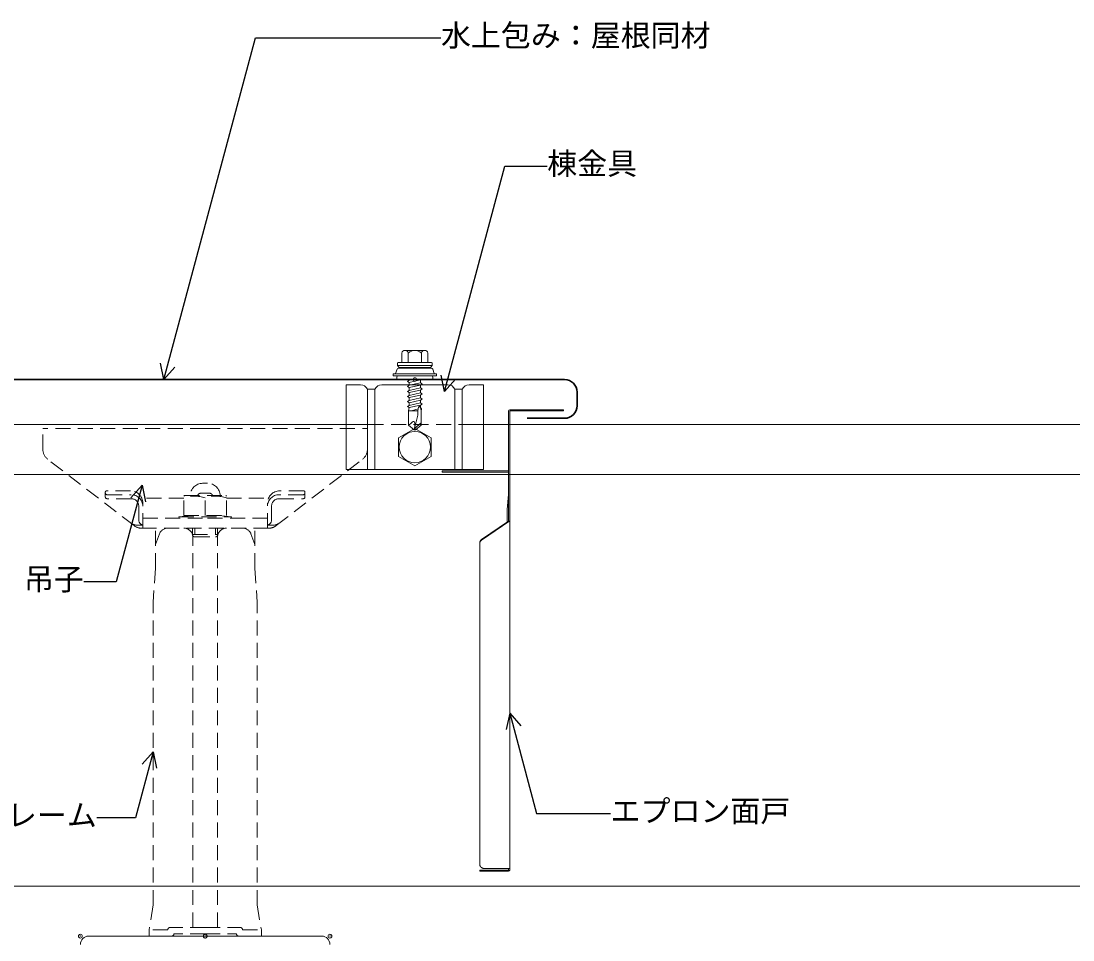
# Model space of a CAD drawing. Units: millimetres at full size, sheet at 1:3; details may follow other scales. Extents: x -1262 to 1258, y -891 to 1034.
# Drawn here: x -525.9 to -104.5, y 160.7 to 529 of the extents above; entities that cross this region are included whole.
import ezdxf
from ezdxf.enums import TextEntityAlignment as Align

# ---------------------------------------------------------------- set-up
doc = ezdxf.new("R2010")
doc.units = ezdxf.units.MM
doc.header["$LTSCALE"] = 3
doc.header["$PDMODE"] = 32
doc.header["$PDSIZE"] = 1.5
doc.linetypes.add('DASHED2', pattern=[3, 2, -1])
for name, color, linetype, lineweight in [('0-6_名称1', 5, 'Continuous', 25), ('0-B_屋根1', 6, 'Continuous', 20), ('1-1_水切1', 134, 'Continuous', 30), ('2-7_ビス1', 7, 'Continuous', 5), ('2-A_タイトフレーム', 3, 'DASHED2', 9), ('2-E_エプロン', 7, 'Continuous', 5), ('2-F_I金具', 7, 'Continuous', 5), ('3-0_吊子', 7, 'DASHED2', 5), ('4-5_C鋼1', 2, 'Continuous', 18)]:
    doc.layers.add(name, color=color, linetype=linetype, lineweight=lineweight)
doc.styles.add('ＭＳ ゴシック', font='')
doc.styles.get('ＭＳ ゴシック').set_extended_font_data('MS Gothic')

msp = doc.modelspace()

# ---------------------------------------------------------------- linework, layer by layer
at = {"layer": '0-6_名称1'}
for p, q in [((-468.738, 385.274), (-470.083, 391.846)), ((-468.738, 385.274), (-464.287, 390.293)), ((-356.308, 380.438), (-357.653, 387.01)), ((-356.308, 380.438), (-351.857, 385.457)), ((-477.446, 342.911), (-481.897, 337.892)), ((-477.446, 342.911), (-476.101, 336.339)), ((-330.146, 251.585), (-331.491, 245.013)), ((-330.146, 251.585), (-325.696, 246.566)), ((-472.987, 236.128), (-477.438, 231.109)), ((-472.987, 236.128), (-471.642, 229.556))]:
    msp.add_line(p, q, dxfattribs=at)
for points in [[(-468.738, 385.274), (-432.051, 522.191), (-357.672, 522.191)], [(-356.308, 380.438), (-332.098, 470.792), (-315.095, 470.792)], [(-477.446, 342.911), (-487.801, 304.267), (-500.764, 304.267)], [(-330.146, 251.585), (-319.37, 211.365), (-289.708, 211.365)], [(-472.987, 236.128), (-480.072, 209.687), (-495.571, 209.687)]]:
    msp.add_lwpolyline(points, dxfattribs=at)
at = {"layer": '0-B_屋根1'}
for p, q in [((-628.247, 367.211), (-384.359, 367.211)), ((959.826, 367.211), (-346.824, 367.211)), ((-674.747, 347.211), (960.424, 347.211)), ((-674.747, 182.211), (965.353, 182.211))]:
    msp.add_line(p, q, dxfattribs=at)
at = {"layer": '0-B_屋根1', "linetype": 'DASHED2'}
msp.add_line((-395.646, 367.211), (-340.646, 367.211), dxfattribs=at)
at = {"layer": '1-1_水切1'}
for p, q in [((-303.147, 380.274), (-303.147, 374.774)), ((-308.147, 369.774), (-323.147, 369.774))]:
    msp.add_line(p, q, dxfattribs=at)
msp.add_lwpolyline([(-308.147, 385.274), (-701.147, 385.274), (-701.147, 115.638), (-683.147, 115.638), (-683.147, 55.436), (-681.147, 45.638)], dxfattribs=at)
for centre, start, end in [((-308.147, 380.274), 360, 90), ((-308.147, 374.774), 270, 0.00017)]:
    msp.add_arc(centre, 5, start, end, dxfattribs=at)
at = {"layer": '2-7_ビス1'}
for p, q in [((-364.209, 396.974), (-372.084, 396.974)), ((-374.834, 392.074), (-361.459, 392.074)), ((-373.396, 395.916), (-373.396, 392.074)), ((-370.772, 395.916), (-370.772, 392.074)), ((-365.521, 395.916), (-365.521, 392.074)), ((-362.896, 395.916), (-362.896, 392.074)), ((-375.291, 389.427), (-375.831, 387.717)), ((-375.153, 390.966), (-375.153, 391.756)), ((-375.153, 390.966), (-361.14, 390.966)), ((-374.5, 390.188), (-375.153, 390.966)), ((-361.57, 389.834), (-374.723, 389.834)), ((-362.037, 390.074), (-374.256, 390.074)), ((-370.376, 390.074), (-370.376, 389.834)), ((-365.917, 390.074), (-365.917, 389.834)), ((-361.793, 390.188), (-361.14, 390.966)), ((-361.14, 390.966), (-361.14, 391.756)), ((-361.002, 389.427), (-360.462, 387.717)), ((-376.846, 387.554), (-376.846, 386.714)), ((-359.446, 387.554), (-376.846, 387.554)), ((-375.175, 386.714), (-375.535, 385.274)), ((-375.535, 385.274), (-360.758, 385.274)), ((-371.146, 384.551), (-370.376, 384.996)), ((-371.146, 384.551), (-370.376, 384.107)), ((-370.376, 384.996), (-370.376, 385.274)), ((-370.376, 384.996), (-369.15, 385.274)), ((-370.376, 384.107), (-365.917, 385.118)), ((-370.376, 384.107), (-370.376, 382.974)), ((-370.376, 382.974), (-365.917, 383.985)), ((-365.917, 385.118), (-365.646, 385.274)), ((-365.917, 385.118), (-365.917, 383.985)), ((-365.146, 383.54), (-365.917, 383.985)), ((-365.146, 383.54), (-365.917, 383.095)), ((-361.118, 386.714), (-360.758, 385.274)), ((-371.146, 382.529), (-370.376, 382.974)), ((-371.146, 382.529), (-370.376, 382.084)), ((-371.146, 380.507), (-370.376, 380.952)), ((-370.376, 382.084), (-365.917, 383.095)), ((-370.376, 382.084), (-370.376, 380.952)), ((-370.376, 380.952), (-365.917, 381.963)), ((-370.376, 378.929), (-365.917, 379.941)), ((-365.917, 383.095), (-365.917, 381.963)), ((-365.146, 381.518), (-365.917, 381.963)), ((-365.146, 381.518), (-365.917, 381.073)), ((-365.146, 379.496), (-365.917, 379.941)), ((-365.146, 379.496), (-365.917, 379.051)), ((-371.146, 378.484), (-370.376, 378.929)), ((-371.146, 376.462), (-370.376, 376.907)), ((-371.146, 376.462), (-370.376, 376.017)), ((-370.376, 376.907), (-365.917, 377.918)), ((-370.376, 376.017), (-365.917, 377.028)), ((-370.376, 376.017), (-370.376, 374.885)), ((-370.376, 374.885), (-365.917, 375.896)), ((-365.146, 377.473), (-365.917, 377.918)), ((-365.146, 377.473), (-365.917, 377.028)), ((-365.917, 377.028), (-365.917, 375.896)), ((-365.146, 375.451), (-365.917, 375.896)), ((-365.146, 375.451), (-365.917, 375.006)), ((-371.146, 374.44), (-370.376, 374.885)), ((-371.146, 374.44), (-370.46, 374.044)), ((-370.694, 372.718), (-370.46, 374.044)), ((-370.694, 372.718), (-370.694, 366.945)), ((-370.694, 372.718), (-366.891, 372.718)), ((-370.46, 374.044), (-365.917, 375.006)), ((-366.757, 373.519), (-369.522, 372.718)), ((-368.146, 372.718), (-366.859, 372.93)), ((-366.891, 370.946), (-368.145, 366.266)), ((-366.891, 372.718), (-366.891, 370.945)), ((-365.917, 375.006), (-365.917, 374.523)), ((-365.79, 373.8), (-365.917, 374.523)), ((-365.79, 373.8), (-365.855, 373.781)), ((-365.79, 373.8), (-365.413, 373.583)), ((-365.687, 373.123), (-365.671, 373.126)), ((-365.671, 373.126), (-365.413, 373.275)), ((-365.599, 372.718), (-365.671, 373.126)), ((-365.599, 372.718), (-365.599, 366.945)), ((-365.413, 373.583), (-365.413, 373.275)), ((-370.694, 366.945), (-368.465, 365.074)), ((-368.323, 365.603), (-365.599, 367.889)), ((-365.599, 366.945), (-367.828, 365.074)), ((-367.828, 365.074), (-368.465, 365.074))]:
    msp.add_line(p, q, dxfattribs=at)
for points in [[(-359.446, 387.554), (-359.446, 386.714), (-376.846, 386.714)], [(-371.146, 380.507), (-370.376, 380.062), (-370.376, 378.929)], [(-370.376, 380.062), (-365.917, 381.073), (-365.917, 379.941)], [(-371.146, 378.484), (-370.376, 378.039), (-370.376, 376.907)], [(-370.376, 378.039), (-365.917, 379.051), (-365.917, 377.918)], [(-365.599, 372.718), (-365.787, 373.533), (-365.972, 374.143), (-366.15, 374.523), (-366.318, 374.649), (-366.473, 374.511), (-366.618, 374.129), (-366.756, 373.524), (-366.891, 372.718)], [(-370.694, 366.945), (-370.326, 367.257), (-369.932, 367.596), (-369.536, 367.927), (-369.158, 368.216), (-368.822, 368.428), (-368.548, 368.53), (-368.359, 368.488), (-368.251, 368.243), (-368.186, 367.807), (-368.154, 367.271), (-368.144, 366.727), (-368.145, 366.266)], [(-368.146, 365.074), (-368.207, 365.206), (-368.262, 365.338), (-368.303, 365.47), (-368.323, 365.603), (-368.314, 365.768), (-368.275, 365.933), (-368.215, 366.1), (-368.145, 366.266)]]:
    msp.add_lwpolyline(points, dxfattribs=at)
for centre, radius, start, end in [((-372.084, 395.631), 1.343, 12.25461, 167.74538), ((-368.146, 393.189), 3.785, 46.09561, 133.90437), ((-364.209, 395.631), 1.343, 12.25461, 167.74538), ((-374.834, 391.756), 0.319, 90, 180), ((-361.459, 391.756), 0.319, 360, 90), ((-374.723, 389.234), 0.6, 90, 161.24339), ((-374.256, 390.393), 0.319, 220, 270), ((-362.037, 390.393), 0.319, 270, 320), ((-361.57, 389.234), 0.6, 18.75661, 90), ((-376.058, 387.794), 0.24, 270, 341.24339), ((-360.234, 387.794), 0.24, 198.75661, 270)]:
    msp.add_arc(centre, radius, start, end, dxfattribs=at)
at = {"layer": '2-7_ビス1', "color": 5}
msp.add_point((-368.146, 385.274), dxfattribs=at)
at = {"layer": '2-A_タイトフレーム'}
for p, q in [((-472.041, 309.679), (-472.041, 325.711)), ((-432.254, 309.679), (-432.254, 325.711)), ((-470.486, 323.408), (-472.041, 319.135)), ((-457.147, 165.711), (-457.147, 322.75)), ((-456.26, 322.211), (-448.035, 322.211)), ((-447.147, 165.711), (-447.147, 322.75)), ((-433.809, 323.408), (-432.254, 319.135)), ((-472.041, 309.679), (-472.987, 296.118)), ((-432.254, 309.679), (-431.308, 296.118)), ((-472.987, 174.711), (-472.987, 296.118)), ((-431.308, 174.711), (-431.308, 296.118)), ((-472.987, 174.711), (-474.647, 164.711)), ((-431.308, 174.711), (-429.647, 164.711)), ((-467.147, 164.711), (-474.647, 164.711)), ((-474.647, 162.211), (-474.647, 164.711)), ((-452.147, 165.711), (-466.147, 165.711)), ((-452.147, 165.711), (-438.147, 165.711)), ((-437.147, 164.711), (-429.647, 164.711)), ((-429.647, 162.211), (-429.647, 164.711)), ((-452.147, 162.211), (-474.647, 162.211)), ((-452.147, 163.211), (-464.647, 163.211)), ((-452.147, 163.211), (-439.647, 163.211)), ((-452.147, 162.211), (-429.647, 162.211))]:
    msp.add_line(p, q, dxfattribs=at)
for centre, radius, start, end in [((-467.197, 322.211), 3.5, 90, 160), ((-460.647, 322.211), 3.5, 12.83959, 90), ((-443.647, 322.211), 3.5, 90, 167.16041), ((-437.098, 322.211), 3.5, 20, 90), ((-456.26, 323.211), 1, 192.83959, 270), ((-448.035, 323.211), 1, 270, 347.16041), ((-466.147, 164.711), 1, 90, 180), ((-438.147, 164.711), 1, 0, 90), ((-465.647, 163.211), 1, 270, 0), ((-438.647, 163.211), 1, 180, 270)]:
    msp.add_arc(centre, radius, start, end, dxfattribs=at)
msp.add_point((-452.147, 162.211), dxfattribs=at)
at = {"layer": '2-E_エプロン'}
for p, q in [((-330.646, 328.596), (-330.646, 372.711)), ((-330.146, 373.211), (-308.646, 373.211)), ((-308.646, 372.711), (-308.646, 373.211)), ((-357.146, 348.711), (-330.646, 348.711)), ((-357.146, 348.211), (-357.146, 348.711)), ((-357.146, 348.211), (-330.646, 348.211)), ((-330.646, 339.232), (-331.146, 333.232)), ((-331.146, 328.25), (-331.146, 333.232)), ((-330.146, 328.662), (-341.426, 320.875)), ((-330.646, 328.596), (-341.426, 321.154)), ((-342.146, 190.953), (-342.146, 319.878)), ((-342.146, 188.711), (-330.646, 188.711)), ((-342.146, 188.211), (-342.146, 188.711)), ((-342.146, 188.211), (-330.646, 188.211)), ((-340.146, 189.294), (-330.146, 189.294)), ((-330.646, 188.711), (-330.646, 189.294))]:
    msp.add_line(p, q, dxfattribs=at)
msp.add_lwpolyline([(-330.146, 188.711), (-330.146, 372.711), (-308.646, 372.711)], dxfattribs=at)
for centre, radius, start, end in [((-330.146, 372.711), 0.5, 90, 180), ((-357.103, 348.421), 0.293, 81.56636, 98.44136), ((-357.103, 349.001), 0.293, 261.55864, 278.43364), ((-357.103, 348.501), 0.293, 261.55864, 278.43364), ((-356.935, 347.865), 0.855, 81.56371, 98.43871), ((-356.935, 349.557), 0.855, 261.56129, 278.43629), ((-356.935, 349.057), 0.855, 261.56129, 278.43629), ((-356.612, 347.383), 1.343, 81.56313, 98.43813), ((-356.612, 350.04), 1.343, 261.56187, 278.43687), ((-356.612, 349.54), 1.343, 261.56187, 278.43687), ((-356.164, 347.014), 1.716, 81.56284, 98.43784), ((-356.164, 350.408), 1.716, 261.56216, 278.43716), ((-356.164, 349.908), 1.716, 261.56216, 278.43716), ((-355.627, 346.792), 1.94, 81.56264, 98.43764), ((-355.627, 350.63), 1.94, 261.56236, 278.43736), ((-355.627, 350.13), 1.94, 261.56236, 278.43736), ((-355.049, 346.735), 1.998, 81.56247, 98.43747), ((-355.049, 350.687), 1.998, 261.56253, 278.43753), ((-355.049, 350.187), 1.998, 261.56253, 278.43753), ((-354.856, 346.754), 1.978, 81.56242, 98.43742), ((-354.856, 350.668), 1.978, 261.56258, 278.43758), ((-354.856, 346.254), 1.978, 81.56242, 98.43742), ((-354.48, 346.849), 1.883, 81.56229, 98.43729), ((-354.48, 350.574), 1.883, 261.56271, 278.43771), ((-354.48, 350.074), 1.883, 261.56271, 278.43771), ((-354.301, 346.923), 1.808, 81.56223, 98.43723), ((-354.301, 350.5), 1.808, 261.56277, 278.43777), ((-354.301, 346.423), 1.808, 81.56223, 98.43723), ((-353.968, 347.122), 1.606, 81.56208, 98.43708), ((-353.968, 350.3), 1.606, 261.56292, 278.43792), ((-353.968, 349.8), 1.606, 261.56292, 278.43792), ((-353.818, 347.245), 1.482, 81.56198, 98.43698), ((-353.818, 350.177), 1.482, 261.56302, 278.43802), ((-353.818, 346.745), 1.482, 81.56198, 98.43698), ((-353.557, 347.533), 1.191, 81.56173, 98.43673), ((-353.557, 349.89), 1.191, 261.56327, 278.43827), ((-353.557, 349.39), 1.191, 261.56327, 278.43827), ((-353.45, 347.694), 1.028, 81.56154, 98.43654), ((-353.45, 349.728), 1.028, 261.56346, 278.43846), ((-353.45, 347.194), 1.028, 81.56154, 98.43654), ((-353.284, 348.045), 0.674, 81.5609, 98.4359), ((-353.284, 349.378), 0.674, 261.5641, 278.4391), ((-353.284, 348.878), 0.674, 261.5641, 278.4391), ((-353.227, 348.23), 0.486, 81.56021, 98.43521), ((-353.227, 349.192), 0.486, 261.56479, 278.43979), ((-353.227, 347.73), 0.486, 81.56021, 98.43521), ((-353.171, 348.614), 0.0981, 81.55084, 98.42584), ((-353.171, 348.808), 0.0981, 261.57416, 278.44916), ((-353.171, 348.308), 0.0981, 261.57416, 278.44916), ((-340.477, 319.795), 1.681, 161.5509, 164.6906), ((-340.472, 319.777), 1.692, 157.88797, 161.02767), ((-340.466, 319.76), 1.704, 154.27421, 157.41391), ((-340.459, 319.742), 1.718, 150.71553, 153.85523), ((-340.451, 319.725), 1.733, 147.2166, 150.3563), ((-340.451, 319.446), 1.733, 147.2166, 150.3563), ((-340.442, 319.709), 1.75, 143.78088, 146.92059), ((-340.442, 319.43), 1.75, 143.78088, 146.92059), ((-340.432, 319.693), 1.767, 140.41065, 143.55035), ((-340.432, 319.414), 1.767, 140.41065, 143.55035), ((-340.422, 319.678), 1.785, 137.10703, 140.24673), ((-340.422, 319.398), 1.785, 137.10703, 140.24673), ((-340.41, 319.663), 1.803, 133.87014, 137.00984), ((-340.41, 319.384), 1.803, 133.87014, 137.00984), ((-340.398, 319.649), 1.822, 130.69916, 133.83886), ((-340.398, 319.37), 1.822, 130.69916, 133.83886), ((-340.385, 319.635), 1.841, 127.59247, 130.73217), ((-340.385, 319.356), 1.841, 127.59247, 130.73217), ((-340.372, 319.623), 1.859, 124.54777, 127.68747), ((-340.372, 319.343), 1.859, 124.54777, 127.68747), ((-340.487, 319.869), 1.659, 176.538, 179.6777), ((-340.487, 319.59), 1.659, 176.538, 179.6777), ((-340.486, 319.85), 1.662, 172.75882, 175.89852), ((-340.486, 319.571), 1.662, 172.75882, 175.89852), ((-340.484, 319.832), 1.666, 168.9949, 172.1346), ((-340.484, 319.553), 1.666, 168.9949, 172.1346), ((-340.481, 319.814), 1.673, 165.25592, 168.39562), ((-340.481, 319.534), 1.673, 165.25592, 168.39562), ((-340.477, 319.516), 1.681, 161.5509, 164.6906), ((-340.472, 319.498), 1.692, 157.88797, 161.02767), ((-340.466, 319.48), 1.704, 154.27421, 157.41391), ((-340.459, 319.463), 1.718, 150.71553, 153.85523), ((-340.487, 190.97), 1.66, 180.57658, 186.20158), ((-340.483, 191.003), 1.667, 187.32547, 192.95047), ((-340.477, 191.036), 1.681, 193.9891, 199.6141), ((-340.467, 191.068), 1.701, 200.51876, 206.14376), ((-340.454, 191.099), 1.726, 206.87639, 212.50139), ((-340.439, 191.128), 1.756, 213.03621, 218.66121), ((-340.42, 191.156), 1.788, 218.98481, 224.60981), ((-340.399, 191.182), 1.821, 224.71999, 230.34499), ((-340.375, 191.205), 1.854, 230.24881, 235.87381), ((-340.349, 191.227), 1.886, 235.58557, 241.21057), ((-340.322, 191.245), 1.916, 240.7498, 246.3748), ((-340.292, 191.261), 1.942, 245.76459, 251.38959), ((-340.261, 191.274), 1.964, 250.65531, 256.28031), ((-340.229, 191.283), 1.982, 255.4487, 261.0737), ((-340.196, 191.29), 1.993, 260.17224, 265.79724), ((-340.163, 191.293), 1.999, 264.85375, 270.47875), ((-330.646, 188.711), 0.5, 270, 0)]:
    msp.add_arc(centre, radius, start, end, dxfattribs=at)
at = {"layer": '2-F_I金具'}
for p, q in [((-395.646, 349.211), (-395.646, 383.211)), ((-389.896, 383.211), (-395.646, 383.211)), ((-387.146, 349.211), (-387.146, 381.411)), ((-384.136, 381.411), (-387.146, 381.411)), ((-384.146, 349.211), (-384.146, 381.411)), ((-368.146, 383.211), (-381.397, 383.211)), ((-368.146, 383.211), (-354.896, 383.211)), ((-352.157, 381.411), (-349.146, 381.411)), ((-352.146, 349.211), (-352.146, 381.411)), ((-349.146, 349.211), (-349.146, 381.411)), ((-346.397, 383.211), (-340.646, 383.211)), ((-340.646, 349.211), (-340.646, 383.211)), ((-374.646, 361.964), (-368.146, 365.717)), ((-368.146, 365.717), (-361.646, 361.964)), ((-374.646, 354.458), (-374.646, 361.964)), ((-361.646, 361.964), (-361.646, 354.458)), ((-368.146, 350.706), (-374.646, 354.458)), ((-361.646, 354.458), (-368.146, 350.706)), ((-395.646, 349.211), (-340.646, 349.211))]:
    msp.add_line(p, q, dxfattribs=at)
msp.add_circle((-368.146, 358.211), 6.3, dxfattribs=at)
for centre, start, end in [((-389.896, 380.211), 23.57818, 90), ((-381.397, 380.211), 90, 156.42182), ((-354.896, 380.211), 23.57818, 90), ((-346.397, 380.211), 90, 156.42182)]:
    msp.add_arc(centre, 3, start, end, dxfattribs=at)
at = {"layer": '3-0_吊子'}
for p, q in [((-517.163, 357.3), (-517.163, 365.711)), ((-452.163, 365.711), (-517.163, 365.711)), ((-452.163, 365.711), (-387.163, 365.711)), ((-387.163, 357.3), (-387.163, 365.711)), ((-480.648, 326.748), (-515.211, 353.337)), ((-423.678, 326.748), (-389.114, 353.337)), ((-453.163, 343.711), (-451.163, 343.711)), ((-492.163, 340.149), (-492.163, 338.234)), ((-482.022, 340.649), (-491.663, 340.649)), ((-491.463, 339.131), (-481.763, 339.131)), ((-481.763, 337.534), (-491.463, 337.534)), ((-460.663, 337.711), (-477.559, 337.711)), ((-460.413, 338.811), (-460.663, 338.561)), ((-460.663, 330.811), (-460.663, 338.561)), ((-460.413, 338.811), (-443.913, 338.811)), ((-453.963, 339.711), (-450.363, 339.711)), ((-452.163, 330.811), (-452.163, 337.907)), ((-443.913, 338.811), (-443.663, 338.561)), ((-443.663, 330.811), (-443.663, 338.561)), ((-443.663, 337.711), (-426.767, 337.711)), ((-412.863, 339.131), (-422.563, 339.131)), ((-422.563, 337.534), (-412.863, 337.534)), ((-412.663, 340.649), (-422.316, 340.649)), ((-412.163, 340.149), (-412.163, 338.234)), ((-478.763, 334.534), (-478.763, 329.011)), ((-477.163, 325.711), (-477.163, 335.79)), ((-427.163, 325.711), (-427.163, 335.79)), ((-425.563, 334.534), (-425.563, 329.011)), ((-477.163, 329.711), (-452.163, 329.711)), ((-462.663, 330.302), (-457.589, 330.802)), ((-462.605, 329.711), (-462.663, 330.302)), ((-460.663, 330.811), (-443.663, 330.811)), ((-427.163, 329.711), (-452.163, 329.711)), ((-441.721, 329.711), (-441.663, 330.302)), ((-479.159, 326.911), (-477.163, 326.911)), ((-477.599, 325.711), (-452.163, 325.711)), ((-457.163, 322.75), (-457.163, 325.711)), ((-456.351, 323.211), (-456.351, 325.711)), ((-426.727, 325.711), (-452.163, 325.711)), ((-447.975, 323.211), (-447.975, 325.711)), ((-447.163, 322.75), (-447.163, 325.711)), ((-425.167, 326.911), (-427.163, 326.911)), ((-457.163, 323.211), (-447.163, 323.211))]:
    msp.add_line(p, q, dxfattribs=at)
msp.add_lwpolyline([(-462.663, 330.302), (-441.663, 330.302), (-446.736, 330.802)], dxfattribs=at)
for centre, radius, start, end in [((-512.163, 357.3), 5, 180, 232.43), ((-392.163, 357.3), 5, 307.57, 360), ((-453.163, 338.711), 5, 90, 178.85401), ((-451.163, 338.711), 5, 1.14599, 90), ((-491.663, 340.149), 0.5, 90, 180), ((-491.463, 339.831), 0.7, 180, 270), ((-491.463, 338.234), 0.7, 180, 270), ((-482.022, 335.79), 4.859, 360, 90), ((-481.763, 334.534), 4.598, 360, 90), ((-481.763, 334.534), 3, 360, 90), ((-456.413, 324.5), 14.065, 72.41201, 107.58799), ((-453.963, 338.511), 1.2, 90, 165.52338), ((-447.913, 324.5), 14.065, 72.41201, 107.58799), ((-450.363, 338.511), 1.2, 14.47662, 90), ((-422.303, 335.79), 4.859, 90, 180), ((-422.563, 334.534), 4.598, 90, 180), ((-422.563, 334.534), 3, 90, 180), ((-412.863, 339.831), 0.7, 270, 360), ((-412.863, 338.234), 0.7, 270, 360), ((-412.663, 340.149), 0.5, 360, 90), ((-476.663, 329.011), 2.1, 180, 256.22585), ((-457.413, 329.011), 1.8, 90, 95.62833), ((-446.913, 329.011), 1.8, 84.37167, 90), ((-427.663, 329.011), 2.1, 283.77415, 360), ((-479.159, 331.911), 5, 232.43, 270), ((-477.599, 330.711), 5, 232.43, 270), ((-426.727, 330.711), 5, 270, 307.57), ((-425.167, 331.911), 5, 270, 307.57)]:
    msp.add_arc(centre, radius, start, end, dxfattribs=at)
at = {"layer": '4-5_C鋼1'}
msp.add_line((-498.847, 162.211), (-405.447, 162.211), dxfattribs=at)
for centre, start, end in [((-498.847, 158.911), 90, 180), ((-405.447, 158.911), 0.00004, 90)]:
    msp.add_arc(centre, 3.3, start, end, dxfattribs=at)
for p in [(-502.147, 162.211), (-402.147, 162.211)]:
    msp.add_point(p, dxfattribs=at)

# ---------------------------------------------------------------- texts
at = {"layer": '0-6_名称1', "style": 'ＭＳ ゴシック'}
for s, p in [('水上包み：屋根同材', (-357.672, 516.191)), ('棟金具', (-315.095, 464.792)), ('吊子', (-524.764, 298.267)), ('タイトフレーム', (-579.571, 203.687)), ('エプロン面戸', (-289.708, 205.365))]:
    msp.add_text(s, height=8.798, dxfattribs=at).set_placement(p, align=Align.BOTTOM_LEFT)

doc.saveas('drawing.dxf')
